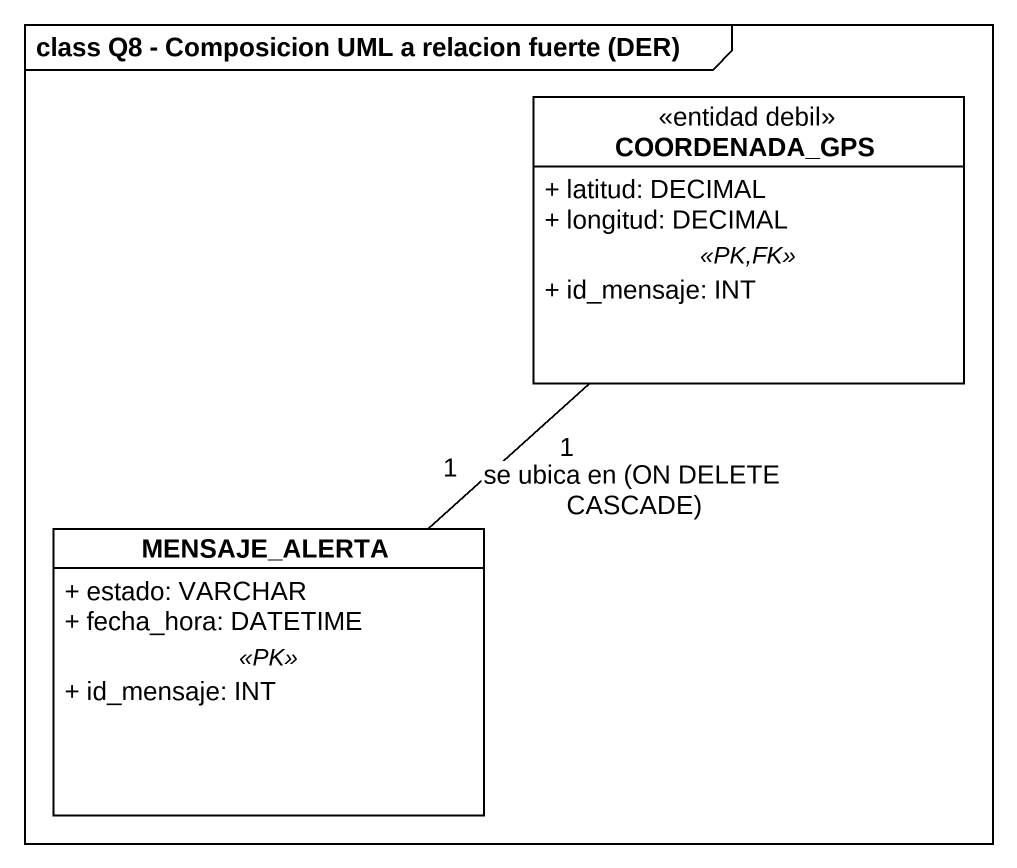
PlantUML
@startuml
mainframe class Q8 - Composicion UML a relacion fuerte (DER)
hide circle
hide empty members
skinparam classAttributeIconSize 0
class COORDENADA_GPS <<entidad debil>> {
  + latitud: DECIMAL
  + longitud: DECIMAL
  .. <<PK,FK>> ..
  + id_mensaje: INT
}
class MENSAJE_ALERTA {
  + estado: VARCHAR
  + fecha_hora: DATETIME
  .. <<PK>> ..
  + id_mensaje: INT
}
MENSAJE_ALERTA "1" -up- "1" COORDENADA_GPS : se ubica en (ON DELETE CASCADE)
@enduml
